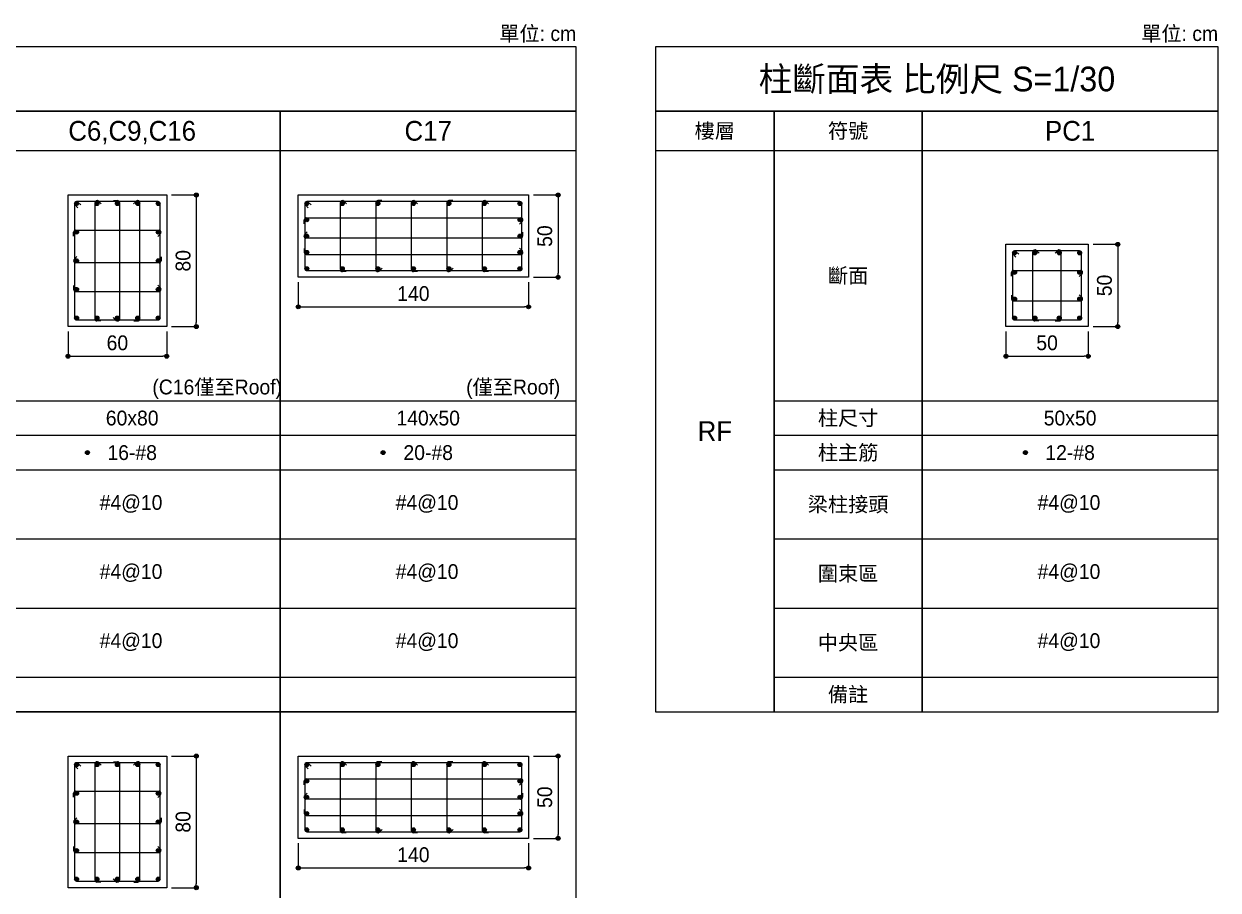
# Model space of a CAD drawing. Header units: millimetres. Extents: x 3243 to 4841, y 1871 to 4207.
# Drawn here: x 4042 to 4841, y 3627 to 4207 of the extents above; entities that cross this region are included whole.
import ezdxf
from ezdxf.enums import TextEntityAlignment as Align

# ---------------------------------------------------------------- set-up
doc = ezdxf.new("R2010")
doc.units = ezdxf.units.MM
for name, color, linetype, lineweight in [('101', 1, 'Continuous', 0), ('26', 1, 'Continuous', 15), ('27', 3, 'Continuous', 15), ('DIM', 7, 'Continuous', 15), ('FL', 4, 'Continuous', 0), ('MAIN', 2, 'Continuous', 15), ('MAINBAR', 2, 'Continuous', 0), ('SECTTXT', 2, 'Continuous', 0), ('STIRRUP', 2, 'Continuous', 15), ('SYMBOL', 7, 'Continuous', 0), ('TEXT', 2, 'Continuous', 0), ('TIES', 3, 'Continuous', 0)]:
    doc.layers.add(name, color=color, linetype=linetype, lineweight=lineweight)
doc.styles.add('圖名', font='', dxfattribs={"height": 50})
doc.styles.add('斷面標註30', font='', dxfattribs={"height": 30})
doc.styles.add('構件符號', font='', dxfattribs={"height": 40})
doc.styles.add('樓層符號', font='', dxfattribs={"height": 40})
doc.styles.add('註解', font='', dxfattribs={"height": 40})
doc.styles.add('項目欄', font='', dxfattribs={"height": 30})
doc.styles.get('圖名').set_extended_font_data('新細明體')
doc.styles.get('斷面標註30').set_extended_font_data('新細明體')
doc.styles.get('構件符號').set_extended_font_data('新細明體')
doc.styles.get('樓層符號').set_extended_font_data('新細明體')
doc.styles.get('註解').set_extended_font_data('新細明體')
doc.styles.get('項目欄').set_extended_font_data('新細明體')

# ---------------------------------------------------------------- blocks, each defined once
blk = doc.blocks.new('VDDIM_CIRCLE')
h = blk.add_hatch(color=256)
edge = h.paths.add_edge_path()
edge.add_arc((0, 0), 0.5, 0, 180)
edge.add_arc((0, 0), 0.5, 180, 360)
h = blk.add_hatch(color=256)
edge = h.paths.add_edge_path()
edge.add_arc((0, 0), 0.5, 0, 180)
edge.add_arc((0, 0), 0.5, 180, 360)
blk.add_line((-0.5, 0), (-1, 0))
blk.add_line((-0.5, 0), (-1, 0))
blk.add_circle((0, 0), 0.5)
blk.add_circle((0, 0), 0.5)

msp = doc.modelspace()

# ---------------------------------------------------------------- hatches: boundary and pattern name
at = {"layer": 'MAIN'}
h = msp.add_hatch(color=256, dxfattribs=at)
edge = h.paths.add_edge_path()
edge.add_arc((4077.51, 4086.41), 1.32, 0, 180)
edge.add_arc((4077.51, 4086.41), 1.32, 180, 360)
h = msp.add_hatch(color=256, dxfattribs=at)
edge = h.paths.add_edge_path()
edge.add_arc((4091.15, 4086.41), 1.32, 0, 180)
edge.add_arc((4091.15, 4086.41), 1.32, 180, 360)
h = msp.add_hatch(color=256, dxfattribs=at)
edge = h.paths.add_edge_path()
edge.add_arc((4104.79, 4086.41), 1.32, 0, 180)
edge.add_arc((4104.79, 4086.41), 1.32, 180, 360)
h = msp.add_hatch(color=256, dxfattribs=at)
edge = h.paths.add_edge_path()
edge.add_arc((4118.43, 4086.41), 1.32, 0, 180)
edge.add_arc((4118.43, 4086.41), 1.32, 180, 360)
h = msp.add_hatch(color=256, dxfattribs=at)
edge = h.paths.add_edge_path()
edge.add_arc((4132.07, 4086.41), 1.32, 0, 180)
edge.add_arc((4132.07, 4086.41), 1.32, 180, 360)
h = msp.add_hatch(color=256, dxfattribs=at)
edge = h.paths.add_edge_path()
edge.add_arc((4231.51, 4086.41), 1.32, 0, 180)
edge.add_arc((4231.51, 4086.41), 1.32, 180, 360)
h = msp.add_hatch(color=256, dxfattribs=at)
edge = h.paths.add_edge_path()
edge.add_arc((4255.27, 4086.41), 1.32, 0, 180)
edge.add_arc((4255.27, 4086.41), 1.32, 180, 360)
h = msp.add_hatch(color=256, dxfattribs=at)
edge = h.paths.add_edge_path()
edge.add_arc((4279.03, 4086.41), 1.32, 0, 180)
edge.add_arc((4279.03, 4086.41), 1.32, 180, 360)
h = msp.add_hatch(color=256, dxfattribs=at)
edge = h.paths.add_edge_path()
edge.add_arc((4302.79, 4086.41), 1.32, 0, 180)
edge.add_arc((4302.79, 4086.41), 1.32, 180, 360)
h = msp.add_hatch(color=256, dxfattribs=at)
edge = h.paths.add_edge_path()
edge.add_arc((4326.55, 4086.41), 1.32, 0, 180)
edge.add_arc((4326.55, 4086.41), 1.32, 180, 360)
h = msp.add_hatch(color=256, dxfattribs=at)
edge = h.paths.add_edge_path()
edge.add_arc((4350.31, 4086.41), 1.32, 0, 180)
edge.add_arc((4350.31, 4086.41), 1.32, 180, 360)
h = msp.add_hatch(color=256, dxfattribs=at)
edge = h.paths.add_edge_path()
edge.add_arc((4374.07, 4086.41), 1.32, 0, 180)
edge.add_arc((4374.07, 4086.41), 1.32, 180, 360)
h = msp.add_hatch(color=256, dxfattribs=at)
edge = h.paths.add_edge_path()
edge.add_arc((4231.51, 4075.52), 1.32, 0, 180)
edge.add_arc((4231.51, 4075.52), 1.32, 180, 360)
h = msp.add_hatch(color=256, dxfattribs=at)
edge = h.paths.add_edge_path()
edge.add_arc((4374.07, 4075.52), 1.32, 0, 180)
edge.add_arc((4374.07, 4075.52), 1.32, 180, 360)
h = msp.add_hatch(color=256, dxfattribs=at)
edge = h.paths.add_edge_path()
edge.add_arc((4077.51, 4067.27), 1.32, 0, 180)
edge.add_arc((4077.51, 4067.27), 1.32, 180, 360)
h = msp.add_hatch(color=256, dxfattribs=at)
edge = h.paths.add_edge_path()
edge.add_arc((4132.07, 4067.27), 1.32, 0, 180)
edge.add_arc((4132.07, 4067.27), 1.32, 180, 360)
h = msp.add_hatch(color=256, dxfattribs=at)
edge = h.paths.add_edge_path()
edge.add_arc((4231.51, 4064.63), 1.32, 0, 180)
edge.add_arc((4231.51, 4064.63), 1.32, 180, 360)
h = msp.add_hatch(color=256, dxfattribs=at)
edge = h.paths.add_edge_path()
edge.add_arc((4374.07, 4064.63), 1.32, 0, 180)
edge.add_arc((4374.07, 4064.63), 1.32, 180, 360)
h = msp.add_hatch(color=256, dxfattribs=at)
edge = h.paths.add_edge_path()
edge.add_arc((4231.51, 4053.74), 1.32, 0, 180)
edge.add_arc((4231.51, 4053.74), 1.32, 180, 360)
h = msp.add_hatch(color=256, dxfattribs=at)
edge = h.paths.add_edge_path()
edge.add_arc((4374.07, 4053.74), 1.32, 0, 180)
edge.add_arc((4374.07, 4053.74), 1.32, 180, 360)
h = msp.add_hatch(color=256, dxfattribs=at)
edge = h.paths.add_edge_path()
edge.add_arc((4704.85, 4053.41), 1.32, 0, 180)
edge.add_arc((4704.85, 4053.41), 1.32, 180, 360)
h = msp.add_hatch(color=256, dxfattribs=at)
edge = h.paths.add_edge_path()
edge.add_arc((4718.49, 4053.41), 1.32, 0, 180)
edge.add_arc((4718.49, 4053.41), 1.32, 180, 360)
h = msp.add_hatch(color=256, dxfattribs=at)
edge = h.paths.add_edge_path()
edge.add_arc((4734.77, 4053.41), 1.32, 0, 180)
edge.add_arc((4734.77, 4053.41), 1.32, 180, 360)
h = msp.add_hatch(color=256, dxfattribs=at)
edge = h.paths.add_edge_path()
edge.add_arc((4748.41, 4053.41), 1.32, 0, 180)
edge.add_arc((4748.41, 4053.41), 1.32, 180, 360)
h = msp.add_hatch(color=256, dxfattribs=at)
edge = h.paths.add_edge_path()
edge.add_arc((4077.51, 4048.13), 1.32, 0, 180)
edge.add_arc((4077.51, 4048.13), 1.32, 180, 360)
h = msp.add_hatch(color=256, dxfattribs=at)
edge = h.paths.add_edge_path()
edge.add_arc((4132.07, 4048.13), 1.32, 0, 180)
edge.add_arc((4132.07, 4048.13), 1.32, 180, 360)
h = msp.add_hatch(color=256, dxfattribs=at)
edge = h.paths.add_edge_path()
edge.add_arc((4231.51, 4042.85), 1.32, 0, 180)
edge.add_arc((4231.51, 4042.85), 1.32, 180, 360)
h = msp.add_hatch(color=256, dxfattribs=at)
edge = h.paths.add_edge_path()
edge.add_arc((4255.27, 4042.85), 1.32, 0, 180)
edge.add_arc((4255.27, 4042.85), 1.32, 180, 360)
h = msp.add_hatch(color=256, dxfattribs=at)
edge = h.paths.add_edge_path()
edge.add_arc((4279.03, 4042.85), 1.32, 0, 180)
edge.add_arc((4279.03, 4042.85), 1.32, 180, 360)
h = msp.add_hatch(color=256, dxfattribs=at)
edge = h.paths.add_edge_path()
edge.add_arc((4302.79, 4042.85), 1.32, 0, 180)
edge.add_arc((4302.79, 4042.85), 1.32, 180, 360)
h = msp.add_hatch(color=256, dxfattribs=at)
edge = h.paths.add_edge_path()
edge.add_arc((4326.55, 4042.85), 1.32, 0, 180)
edge.add_arc((4326.55, 4042.85), 1.32, 180, 360)
h = msp.add_hatch(color=256, dxfattribs=at)
edge = h.paths.add_edge_path()
edge.add_arc((4350.31, 4042.85), 1.32, 0, 180)
edge.add_arc((4350.31, 4042.85), 1.32, 180, 360)
h = msp.add_hatch(color=256, dxfattribs=at)
edge = h.paths.add_edge_path()
edge.add_arc((4374.07, 4042.85), 1.32, 0, 180)
edge.add_arc((4374.07, 4042.85), 1.32, 180, 360)
h = msp.add_hatch(color=256, dxfattribs=at)
edge = h.paths.add_edge_path()
edge.add_arc((4704.85, 4040.37), 1.32, 0, 180)
edge.add_arc((4704.85, 4040.37), 1.32, 180, 360)
h = msp.add_hatch(color=256, dxfattribs=at)
edge = h.paths.add_edge_path()
edge.add_arc((4748.41, 4040.37), 1.32, 0, 180)
edge.add_arc((4748.41, 4040.37), 1.32, 180, 360)
h = msp.add_hatch(color=256, dxfattribs=at)
edge = h.paths.add_edge_path()
edge.add_arc((4077.51, 4028.99), 1.32, 0, 180)
edge.add_arc((4077.51, 4028.99), 1.32, 180, 360)
h = msp.add_hatch(color=256, dxfattribs=at)
edge = h.paths.add_edge_path()
edge.add_arc((4132.07, 4028.99), 1.32, 0, 180)
edge.add_arc((4132.07, 4028.99), 1.32, 180, 360)
h = msp.add_hatch(color=256, dxfattribs=at)
edge = h.paths.add_edge_path()
edge.add_arc((4704.85, 4022.57), 1.32, 0, 180)
edge.add_arc((4704.85, 4022.57), 1.32, 180, 360)
h = msp.add_hatch(color=256, dxfattribs=at)
edge = h.paths.add_edge_path()
edge.add_arc((4748.41, 4022.57), 1.32, 0, 180)
edge.add_arc((4748.41, 4022.57), 1.32, 180, 360)
h = msp.add_hatch(color=256, dxfattribs=at)
edge = h.paths.add_edge_path()
edge.add_arc((4077.51, 4009.85), 1.32, 0, 180)
edge.add_arc((4077.51, 4009.85), 1.32, 180, 360)
h = msp.add_hatch(color=256, dxfattribs=at)
edge = h.paths.add_edge_path()
edge.add_arc((4091.15, 4009.85), 1.32, 0, 180)
edge.add_arc((4091.15, 4009.85), 1.32, 180, 360)
h = msp.add_hatch(color=256, dxfattribs=at)
edge = h.paths.add_edge_path()
edge.add_arc((4104.79, 4009.85), 1.32, 0, 180)
edge.add_arc((4104.79, 4009.85), 1.32, 180, 360)
h = msp.add_hatch(color=256, dxfattribs=at)
edge = h.paths.add_edge_path()
edge.add_arc((4118.43, 4009.85), 1.32, 0, 180)
edge.add_arc((4118.43, 4009.85), 1.32, 180, 360)
h = msp.add_hatch(color=256, dxfattribs=at)
edge = h.paths.add_edge_path()
edge.add_arc((4132.07, 4009.85), 1.32, 0, 180)
edge.add_arc((4132.07, 4009.85), 1.32, 180, 360)
h = msp.add_hatch(color=256, dxfattribs=at)
edge = h.paths.add_edge_path()
edge.add_arc((4704.85, 4009.85), 1.32, 0, 180)
edge.add_arc((4704.85, 4009.85), 1.32, 180, 360)
h = msp.add_hatch(color=256, dxfattribs=at)
edge = h.paths.add_edge_path()
edge.add_arc((4718.49, 4009.85), 1.32, 0, 180)
edge.add_arc((4718.49, 4009.85), 1.32, 180, 360)
h = msp.add_hatch(color=256, dxfattribs=at)
edge = h.paths.add_edge_path()
edge.add_arc((4734.77, 4009.85), 1.32, 0, 180)
edge.add_arc((4734.77, 4009.85), 1.32, 180, 360)
h = msp.add_hatch(color=256, dxfattribs=at)
edge = h.paths.add_edge_path()
edge.add_arc((4748.41, 4009.85), 1.32, 0, 180)
edge.add_arc((4748.41, 4009.85), 1.32, 180, 360)
h = msp.add_hatch(color=256, dxfattribs=at)
edge = h.paths.add_edge_path()
edge.add_arc((4084.79, 3919.87), 1.32, 0, 180)
edge.add_arc((4084.79, 3919.87), 1.32, 180, 360)
h = msp.add_hatch(color=256, dxfattribs=at)
edge = h.paths.add_edge_path()
edge.add_arc((4282.54, 3919.87), 1.32, 0, 180)
edge.add_arc((4282.54, 3919.87), 1.32, 180, 360)
h = msp.add_hatch(color=256, dxfattribs=at)
edge = h.paths.add_edge_path()
edge.add_arc((4712.13, 3919.87), 1.32, 0, 180)
edge.add_arc((4712.13, 3919.87), 1.32, 180, 360)
h = msp.add_hatch(color=256, dxfattribs=at)
edge = h.paths.add_edge_path()
edge.add_arc((4077.51, 3711.2), 1.32, 0, 180)
edge.add_arc((4077.51, 3711.2), 1.32, 180, 360)
h = msp.add_hatch(color=256, dxfattribs=at)
edge = h.paths.add_edge_path()
edge.add_arc((4091.15, 3711.2), 1.32, 0, 180)
edge.add_arc((4091.15, 3711.2), 1.32, 180, 360)
h = msp.add_hatch(color=256, dxfattribs=at)
edge = h.paths.add_edge_path()
edge.add_arc((4104.79, 3711.2), 1.32, 0, 180)
edge.add_arc((4104.79, 3711.2), 1.32, 180, 360)
h = msp.add_hatch(color=256, dxfattribs=at)
edge = h.paths.add_edge_path()
edge.add_arc((4118.43, 3711.2), 1.32, 0, 180)
edge.add_arc((4118.43, 3711.2), 1.32, 180, 360)
h = msp.add_hatch(color=256, dxfattribs=at)
edge = h.paths.add_edge_path()
edge.add_arc((4132.07, 3711.2), 1.32, 0, 180)
edge.add_arc((4132.07, 3711.2), 1.32, 180, 360)
h = msp.add_hatch(color=256, dxfattribs=at)
edge = h.paths.add_edge_path()
edge.add_arc((4231.51, 3711.2), 1.32, 0, 180)
edge.add_arc((4231.51, 3711.2), 1.32, 180, 360)
h = msp.add_hatch(color=256, dxfattribs=at)
edge = h.paths.add_edge_path()
edge.add_arc((4255.27, 3711.2), 1.32, 0, 180)
edge.add_arc((4255.27, 3711.2), 1.32, 180, 360)
h = msp.add_hatch(color=256, dxfattribs=at)
edge = h.paths.add_edge_path()
edge.add_arc((4279.03, 3711.2), 1.32, 0, 180)
edge.add_arc((4279.03, 3711.2), 1.32, 180, 360)
h = msp.add_hatch(color=256, dxfattribs=at)
edge = h.paths.add_edge_path()
edge.add_arc((4302.79, 3711.2), 1.32, 0, 180)
edge.add_arc((4302.79, 3711.2), 1.32, 180, 360)
h = msp.add_hatch(color=256, dxfattribs=at)
edge = h.paths.add_edge_path()
edge.add_arc((4326.55, 3711.2), 1.32, 0, 180)
edge.add_arc((4326.55, 3711.2), 1.32, 180, 360)
h = msp.add_hatch(color=256, dxfattribs=at)
edge = h.paths.add_edge_path()
edge.add_arc((4350.31, 3711.2), 1.32, 0, 180)
edge.add_arc((4350.31, 3711.2), 1.32, 180, 360)
h = msp.add_hatch(color=256, dxfattribs=at)
edge = h.paths.add_edge_path()
edge.add_arc((4374.07, 3711.2), 1.32, 0, 180)
edge.add_arc((4374.07, 3711.2), 1.32, 180, 360)
h = msp.add_hatch(color=256, dxfattribs=at)
edge = h.paths.add_edge_path()
edge.add_arc((4231.51, 3700.31), 1.32, 0, 180)
edge.add_arc((4231.51, 3700.31), 1.32, 180, 360)
h = msp.add_hatch(color=256, dxfattribs=at)
edge = h.paths.add_edge_path()
edge.add_arc((4374.07, 3700.31), 1.32, 0, 180)
edge.add_arc((4374.07, 3700.31), 1.32, 180, 360)
h = msp.add_hatch(color=256, dxfattribs=at)
edge = h.paths.add_edge_path()
edge.add_arc((4077.51, 3692.06), 1.32, 0, 180)
edge.add_arc((4077.51, 3692.06), 1.32, 180, 360)
h = msp.add_hatch(color=256, dxfattribs=at)
edge = h.paths.add_edge_path()
edge.add_arc((4132.07, 3692.06), 1.32, 0, 180)
edge.add_arc((4132.07, 3692.06), 1.32, 180, 360)
h = msp.add_hatch(color=256, dxfattribs=at)
edge = h.paths.add_edge_path()
edge.add_arc((4231.51, 3689.42), 1.32, 0, 180)
edge.add_arc((4231.51, 3689.42), 1.32, 180, 360)
h = msp.add_hatch(color=256, dxfattribs=at)
edge = h.paths.add_edge_path()
edge.add_arc((4374.07, 3689.42), 1.32, 0, 180)
edge.add_arc((4374.07, 3689.42), 1.32, 180, 360)
h = msp.add_hatch(color=256, dxfattribs=at)
edge = h.paths.add_edge_path()
edge.add_arc((4231.51, 3678.53), 1.32, 0, 180)
edge.add_arc((4231.51, 3678.53), 1.32, 180, 360)
h = msp.add_hatch(color=256, dxfattribs=at)
edge = h.paths.add_edge_path()
edge.add_arc((4374.07, 3678.53), 1.32, 0, 180)
edge.add_arc((4374.07, 3678.53), 1.32, 180, 360)
h = msp.add_hatch(color=256, dxfattribs=at)
edge = h.paths.add_edge_path()
edge.add_arc((4077.51, 3672.92), 1.32, 0, 180)
edge.add_arc((4077.51, 3672.92), 1.32, 180, 360)
h = msp.add_hatch(color=256, dxfattribs=at)
edge = h.paths.add_edge_path()
edge.add_arc((4132.07, 3672.92), 1.32, 0, 180)
edge.add_arc((4132.07, 3672.92), 1.32, 180, 360)
h = msp.add_hatch(color=256, dxfattribs=at)
edge = h.paths.add_edge_path()
edge.add_arc((4231.51, 3667.64), 1.32, 0, 180)
edge.add_arc((4231.51, 3667.64), 1.32, 180, 360)
h = msp.add_hatch(color=256, dxfattribs=at)
edge = h.paths.add_edge_path()
edge.add_arc((4255.27, 3667.64), 1.32, 0, 180)
edge.add_arc((4255.27, 3667.64), 1.32, 180, 360)
h = msp.add_hatch(color=256, dxfattribs=at)
edge = h.paths.add_edge_path()
edge.add_arc((4279.03, 3667.64), 1.32, 0, 180)
edge.add_arc((4279.03, 3667.64), 1.32, 180, 360)
h = msp.add_hatch(color=256, dxfattribs=at)
edge = h.paths.add_edge_path()
edge.add_arc((4302.79, 3667.64), 1.32, 0, 180)
edge.add_arc((4302.79, 3667.64), 1.32, 180, 360)
h = msp.add_hatch(color=256, dxfattribs=at)
edge = h.paths.add_edge_path()
edge.add_arc((4326.55, 3667.64), 1.32, 0, 180)
edge.add_arc((4326.55, 3667.64), 1.32, 180, 360)
h = msp.add_hatch(color=256, dxfattribs=at)
edge = h.paths.add_edge_path()
edge.add_arc((4350.31, 3667.64), 1.32, 0, 180)
edge.add_arc((4350.31, 3667.64), 1.32, 180, 360)
h = msp.add_hatch(color=256, dxfattribs=at)
edge = h.paths.add_edge_path()
edge.add_arc((4374.07, 3667.64), 1.32, 0, 180)
edge.add_arc((4374.07, 3667.64), 1.32, 180, 360)
h = msp.add_hatch(color=256, dxfattribs=at)
edge = h.paths.add_edge_path()
edge.add_arc((4077.51, 3653.78), 1.32, 0, 180)
edge.add_arc((4077.51, 3653.78), 1.32, 180, 360)
h = msp.add_hatch(color=256, dxfattribs=at)
edge = h.paths.add_edge_path()
edge.add_arc((4132.07, 3653.78), 1.32, 0, 180)
edge.add_arc((4132.07, 3653.78), 1.32, 180, 360)
h = msp.add_hatch(color=256, dxfattribs=at)
edge = h.paths.add_edge_path()
edge.add_arc((4077.51, 3634.64), 1.32, 0, 180)
edge.add_arc((4077.51, 3634.64), 1.32, 180, 360)
h = msp.add_hatch(color=256, dxfattribs=at)
edge = h.paths.add_edge_path()
edge.add_arc((4091.15, 3634.64), 1.32, 0, 180)
edge.add_arc((4091.15, 3634.64), 1.32, 180, 360)
h = msp.add_hatch(color=256, dxfattribs=at)
edge = h.paths.add_edge_path()
edge.add_arc((4104.79, 3634.64), 1.32, 0, 180)
edge.add_arc((4104.79, 3634.64), 1.32, 180, 360)
h = msp.add_hatch(color=256, dxfattribs=at)
edge = h.paths.add_edge_path()
edge.add_arc((4118.43, 3634.64), 1.32, 0, 180)
edge.add_arc((4118.43, 3634.64), 1.32, 180, 360)
h = msp.add_hatch(color=256, dxfattribs=at)
edge = h.paths.add_edge_path()
edge.add_arc((4132.07, 3634.64), 1.32, 0, 180)
edge.add_arc((4132.07, 3634.64), 1.32, 180, 360)

# ---------------------------------------------------------------- linework, layer by layer
at = {"layer": '26'}
for p, q in [((4411.69, 4191.13), (3243.49, 4191.13)), ((4411.69, 4148.23), (4411.69, 4191.13)), ((4841.03, 4191.13), (4464.83, 4191.13)), ((4464.83, 4191.13), (4464.83, 4148.23)), ((4841.03, 4148.23), (4841.03, 4191.13)), ((3243.49, 4148.23), (4411.69, 4148.23)), ((4213.69, 4148.23), (4015.69, 4148.23)), ((4213.69, 3746.62), (4213.69, 4148.23)), ((4411.69, 4148.23), (4213.69, 4148.23)), ((4213.69, 4148.23), (4213.69, 3746.62)), ((4411.69, 3746.62), (4411.69, 4148.23)), ((4544.03, 4148.23), (4464.83, 4148.23)), ((4464.83, 4148.23), (4464.83, 3746.62)), ((4464.83, 4148.23), (4841.03, 4148.23)), ((4544.03, 3746.62), (4544.03, 4148.23)), ((4643.03, 4148.23), (4544.03, 4148.23)), ((4544.03, 4148.23), (4544.03, 3746.62)), ((4643.03, 3746.62), (4643.03, 4148.23)), ((4841.03, 4148.23), (4643.03, 4148.23)), ((4643.03, 4148.23), (4643.03, 3746.62)), ((4841.03, 3746.62), (4841.03, 4148.23)), ((4015.69, 4121.83), (4213.69, 4121.83)), ((4213.69, 4121.83), (4411.69, 4121.83)), ((4464.83, 4121.83), (4544.03, 4121.83)), ((4544.03, 4121.83), (4643.03, 4121.83)), ((4643.03, 4121.83), (4841.03, 4121.83)), ((4015.69, 3954.52), (4213.69, 3954.52)), ((4213.69, 3954.52), (4411.69, 3954.52)), ((4544.03, 3954.52), (4643.03, 3954.52)), ((4643.03, 3954.52), (4841.03, 3954.52)), ((4015.69, 3931.42), (4213.69, 3931.42)), ((4213.69, 3931.42), (4411.69, 3931.42)), ((4544.03, 3931.42), (4643.03, 3931.42)), ((4643.03, 3931.42), (4841.03, 3931.42)), ((4015.69, 3908.32), (4213.69, 3908.32)), ((4213.69, 3908.32), (4411.69, 3908.32)), ((4544.03, 3908.32), (4643.03, 3908.32)), ((4643.03, 3908.32), (4841.03, 3908.32)), ((4015.69, 3862.12), (4213.69, 3862.12)), ((4213.69, 3862.12), (4411.69, 3862.12)), ((4544.03, 3862.12), (4643.03, 3862.12)), ((4643.03, 3862.12), (4841.03, 3862.12)), ((4015.69, 3815.92), (4213.69, 3815.92)), ((4213.69, 3815.92), (4411.69, 3815.92)), ((4544.03, 3815.92), (4643.03, 3815.92)), ((4643.03, 3815.92), (4841.03, 3815.92)), ((4015.69, 3769.72), (4213.69, 3769.72)), ((4213.69, 3769.72), (4411.69, 3769.72)), ((4544.03, 3769.72), (4643.03, 3769.72)), ((4643.03, 3769.72), (4841.03, 3769.72)), ((4015.69, 3746.62), (4213.69, 3746.62)), ((4213.69, 3746.62), (4015.69, 3746.62)), ((4213.69, 3371.41), (4213.69, 3746.62)), ((4411.69, 3746.62), (4213.69, 3746.62)), ((4213.69, 3746.62), (4213.69, 3371.41)), ((4213.69, 3746.62), (4411.69, 3746.62)), ((4411.69, 3371.41), (4411.69, 3746.62)), ((4464.83, 3746.62), (4544.03, 3746.62)), ((4544.03, 3746.62), (4643.03, 3746.62)), ((4643.03, 3746.62), (4841.03, 3746.62))]:
    msp.add_line(p, q, dxfattribs=at)
at = {"layer": '27'}
for p, q in [((4071.79, 4004.13), (4071.79, 4092.13)), ((4071.79, 4092.13), (4137.79, 4092.13)), ((4137.79, 4092.13), (4137.79, 4004.13)), ((4225.79, 4037.13), (4225.79, 4092.13)), ((4225.79, 4092.13), (4379.79, 4092.13)), ((4379.79, 4092.13), (4379.79, 4037.13)), ((4699.13, 4004.13), (4699.13, 4059.13)), ((4699.13, 4059.13), (4754.13, 4059.13)), ((4754.13, 4059.13), (4754.13, 4004.13)), ((4379.79, 4037.13), (4225.79, 4037.13)), ((4137.79, 4004.13), (4071.79, 4004.13)), ((4754.13, 4004.13), (4699.13, 4004.13)), ((4071.79, 3628.92), (4071.79, 3716.92)), ((4071.79, 3716.92), (4137.79, 3716.92)), ((4137.79, 3716.92), (4137.79, 3628.92)), ((4225.79, 3661.92), (4225.79, 3716.92)), ((4225.79, 3716.92), (4379.79, 3716.92)), ((4379.79, 3716.92), (4379.79, 3661.92)), ((4379.79, 3661.92), (4225.79, 3661.92)), ((4137.79, 3628.92), (4071.79, 3628.92))]:
    msp.add_line(p, q, dxfattribs=at)
at = {"layer": 'DIM'}
for p, q in [((4141.09, 4092.13), (4157.59, 4092.13)), ((4383.09, 4092.13), (4399.59, 4092.13)), ((4157.59, 4089.49), (4157.59, 4006.77)), ((4399.59, 4089.49), (4399.59, 4039.77)), ((4757.43, 4059.13), (4773.93, 4059.13)), ((4773.93, 4056.49), (4773.93, 4006.77)), ((4225.79, 4033.83), (4225.79, 4017.33)), ((4379.79, 4033.83), (4379.79, 4017.33)), ((4383.09, 4037.13), (4399.59, 4037.13)), ((4228.43, 4017.33), (4377.15, 4017.33)), ((4141.09, 4004.13), (4157.59, 4004.13)), ((4757.43, 4004.13), (4773.93, 4004.13)), ((4071.79, 4000.83), (4071.79, 3984.33)), ((4137.79, 4000.83), (4137.79, 3984.33)), ((4699.13, 4000.83), (4699.13, 3984.33)), ((4754.13, 4000.83), (4754.13, 3984.33)), ((4074.43, 3984.33), (4135.15, 3984.33)), ((4701.77, 3984.33), (4751.49, 3984.33)), ((4141.09, 3716.92), (4157.59, 3716.92)), ((4157.59, 3714.28), (4157.59, 3631.56)), ((4383.09, 3716.92), (4399.59, 3716.92)), ((4399.59, 3714.28), (4399.59, 3664.56)), ((4225.79, 3658.62), (4225.79, 3642.12)), ((4379.79, 3658.62), (4379.79, 3642.12)), ((4383.09, 3661.92), (4399.59, 3661.92)), ((4228.43, 3642.12), (4377.15, 3642.12)), ((4141.09, 3628.92), (4157.59, 3628.92))]:
    msp.add_line(p, q, dxfattribs=at)
at = {"layer": 'MAIN'}
for centre in [(4077.51, 4086.41), (4091.15, 4086.41), (4104.79, 4086.41), (4118.43, 4086.41), (4132.07, 4086.41), (4231.51, 4086.41), (4255.27, 4086.41), (4279.03, 4086.41), (4302.79, 4086.41), (4326.55, 4086.41), (4350.31, 4086.41), (4374.07, 4086.41), (4231.51, 4075.52), (4374.07, 4075.52), (4077.51, 4067.27), (4132.07, 4067.27), (4231.51, 4064.63), (4374.07, 4064.63), (4231.51, 4053.74), (4374.07, 4053.74), (4704.85, 4053.41), (4718.49, 4053.41), (4734.77, 4053.41), (4748.41, 4053.41), (4077.51, 4048.13), (4132.07, 4048.13), (4231.51, 4042.85), (4255.27, 4042.85), (4279.03, 4042.85), (4302.79, 4042.85), (4326.55, 4042.85), (4350.31, 4042.85), (4374.07, 4042.85), (4704.85, 4040.37), (4748.41, 4040.37), (4077.51, 4028.99), (4132.07, 4028.99), (4704.85, 4022.57), (4748.41, 4022.57), (4077.51, 4009.85), (4091.15, 4009.85), (4104.79, 4009.85), (4118.43, 4009.85), (4132.07, 4009.85), (4704.85, 4009.85), (4718.49, 4009.85), (4734.77, 4009.85), (4748.41, 4009.85), (4084.79, 3919.87), (4282.54, 3919.87), (4712.13, 3919.87), (4077.51, 3711.2), (4091.15, 3711.2), (4104.79, 3711.2), (4118.43, 3711.2), (4132.07, 3711.2), (4231.51, 3711.2), (4255.27, 3711.2), (4279.03, 3711.2), (4302.79, 3711.2), (4326.55, 3711.2), (4350.31, 3711.2), (4374.07, 3711.2), (4231.51, 3700.31), (4374.07, 3700.31), (4077.51, 3692.06), (4132.07, 3692.06), (4231.51, 3689.42), (4374.07, 3689.42), (4231.51, 3678.53), (4374.07, 3678.53), (4077.51, 3672.92), (4132.07, 3672.92), (4231.51, 3667.64), (4255.27, 3667.64), (4279.03, 3667.64), (4302.79, 3667.64), (4326.55, 3667.64), (4350.31, 3667.64), (4374.07, 3667.64), (4077.51, 3653.78), (4132.07, 3653.78), (4077.51, 3634.64), (4091.15, 3634.64), (4104.79, 3634.64), (4118.43, 3634.64), (4132.07, 3634.64)]:
    msp.add_circle(centre, 1.32, dxfattribs=at)
at = {"layer": 'STIRRUP', "linetype": 'Continuous'}
for p, q in [((4076.19, 4086.41), (4076.19, 4009.85)), ((4076.58, 4085.48), (4078.44, 4083.61)), ((4132.07, 4087.73), (4077.51, 4087.73)), ((4080.31, 4085.48), (4078.44, 4087.35)), ((4089.83, 4009.19), (4089.83, 4087.07)), ((4092.08, 4088.01), (4093.95, 4086.14)), ((4102.15, 4088.39), (4104.79, 4088.39)), ((4106.11, 4087.07), (4106.11, 4009.19)), ((4117.5, 4088.01), (4115.63, 4086.14)), ((4119.75, 4009.19), (4119.75, 4087.07)), ((4133.39, 4009.85), (4133.39, 4086.41)), ((4230.19, 4086.41), (4230.19, 4042.85)), ((4230.58, 4085.48), (4232.44, 4083.61)), ((4374.07, 4087.73), (4231.51, 4087.73)), ((4234.31, 4085.48), (4232.44, 4087.35)), ((4253.95, 4042.19), (4253.95, 4087.07)), ((4256.2, 4088.01), (4258.07, 4086.14)), ((4277.71, 4087.07), (4277.71, 4042.19)), ((4281.67, 4088.39), (4279.03, 4088.39)), ((4301.47, 4042.19), (4301.47, 4087.07)), ((4303.72, 4088.01), (4305.59, 4086.14)), ((4325.23, 4087.07), (4325.23, 4042.19)), ((4329.19, 4088.39), (4326.55, 4088.39)), ((4348.99, 4042.19), (4348.99, 4087.07)), ((4351.24, 4088.01), (4353.11, 4086.14)), ((4375.39, 4042.85), (4375.39, 4086.41)), ((4229.74, 4072.88), (4229.74, 4075.52)), ((4231.06, 4076.84), (4374.73, 4076.84)), ((4375.66, 4074.59), (4373.8, 4072.72)), ((4075.53, 4064.63), (4075.53, 4067.27)), ((4076.85, 4068.59), (4132.73, 4068.59)), ((4133.66, 4066.34), (4131.8, 4064.47)), ((4229.92, 4065.57), (4231.78, 4067.43)), ((4375.84, 4067.27), (4375.84, 4064.63)), ((4374.52, 4063.31), (4230.85, 4063.31)), ((4075.92, 4049.07), (4077.78, 4050.93)), ((4134.05, 4050.77), (4134.05, 4048.13)), ((4229.74, 4056.38), (4229.74, 4053.74)), ((4231.06, 4052.42), (4374.73, 4052.42)), ((4375.66, 4054.68), (4373.8, 4056.54)), ((4703.53, 4053.41), (4703.53, 4009.85)), ((4703.92, 4052.48), (4705.78, 4050.61)), ((4748.41, 4054.73), (4704.85, 4054.73)), ((4707.65, 4052.48), (4705.78, 4054.35)), ((4717.17, 4009.19), (4717.17, 4054.07)), ((4719.42, 4055.01), (4721.29, 4053.14)), ((4733.84, 4055.01), (4731.97, 4053.14)), ((4736.09, 4009.19), (4736.09, 4054.07)), ((4749.73, 4009.85), (4749.73, 4053.41)), ((4132.73, 4046.81), (4076.85, 4046.81)), ((4279.96, 4041.26), (4281.83, 4043.13)), ((4327.48, 4041.26), (4329.35, 4043.13)), ((4231.51, 4041.53), (4374.07, 4041.53)), ((4257.91, 4040.87), (4255.27, 4040.87)), ((4305.43, 4040.87), (4302.79, 4040.87)), ((4352.95, 4040.87), (4350.31, 4040.87)), ((4702.87, 4037.73), (4702.87, 4040.37)), ((4704.19, 4041.69), (4749.07, 4041.69)), ((4750, 4039.44), (4748.14, 4037.57)), ((4075.53, 4031.63), (4075.53, 4028.99)), ((4076.85, 4027.67), (4132.73, 4027.67)), ((4133.66, 4029.93), (4131.8, 4031.79)), ((4702.87, 4025.21), (4702.87, 4022.57)), ((4704.19, 4021.25), (4749.07, 4021.25)), ((4750, 4023.5), (4748.14, 4025.37)), ((4103.86, 4008.26), (4101.99, 4010.13)), ((4077.51, 4008.53), (4132.07, 4008.53)), ((4093.79, 4007.87), (4091.15, 4007.87)), ((4115.79, 4007.87), (4118.43, 4007.87)), ((4704.85, 4008.53), (4748.41, 4008.53)), ((4721.13, 4007.87), (4718.49, 4007.87)), ((4732.13, 4007.87), (4734.77, 4007.87)), ((4076.19, 3711.2), (4076.19, 3634.64)), ((4076.58, 3710.27), (4078.44, 3708.4)), ((4132.07, 3712.52), (4077.51, 3712.52)), ((4080.31, 3710.27), (4078.44, 3712.14)), ((4089.83, 3633.98), (4089.83, 3711.86)), ((4092.08, 3712.8), (4093.95, 3710.93)), ((4102.15, 3713.18), (4104.79, 3713.18)), ((4106.11, 3711.86), (4106.11, 3633.98)), ((4117.5, 3712.8), (4115.63, 3710.93)), ((4119.75, 3633.98), (4119.75, 3711.86)), ((4133.39, 3634.64), (4133.39, 3711.2)), ((4230.19, 3711.2), (4230.19, 3667.64)), ((4230.58, 3710.27), (4232.44, 3708.4)), ((4374.07, 3712.52), (4231.51, 3712.52)), ((4234.31, 3710.27), (4232.44, 3712.14)), ((4253.95, 3666.98), (4253.95, 3711.86)), ((4256.2, 3712.8), (4258.07, 3710.93)), ((4277.71, 3711.86), (4277.71, 3666.98)), ((4281.67, 3713.18), (4279.03, 3713.18)), ((4301.47, 3666.98), (4301.47, 3711.86)), ((4303.72, 3712.8), (4305.59, 3710.93)), ((4325.23, 3711.86), (4325.23, 3666.98)), ((4329.19, 3713.18), (4326.55, 3713.18)), ((4348.99, 3666.98), (4348.99, 3711.86)), ((4351.24, 3712.8), (4353.11, 3710.93)), ((4375.39, 3667.64), (4375.39, 3711.2)), ((4229.74, 3697.67), (4229.74, 3700.31)), ((4231.06, 3701.63), (4374.73, 3701.63)), ((4375.66, 3699.38), (4373.8, 3697.51)), ((4075.53, 3689.42), (4075.53, 3692.06)), ((4076.85, 3693.38), (4132.73, 3693.38)), ((4133.66, 3691.13), (4131.8, 3689.26)), ((4229.92, 3690.36), (4231.78, 3692.22)), ((4375.84, 3692.06), (4375.84, 3689.42)), ((4374.52, 3688.1), (4230.85, 3688.1)), ((4075.92, 3673.86), (4077.78, 3675.72)), ((4134.05, 3675.56), (4134.05, 3672.92)), ((4229.74, 3681.17), (4229.74, 3678.53)), ((4231.06, 3677.21), (4374.73, 3677.21)), ((4375.66, 3679.47), (4373.8, 3681.33)), ((4132.73, 3671.6), (4076.85, 3671.6)), ((4279.96, 3666.05), (4281.83, 3667.92)), ((4327.48, 3666.05), (4329.35, 3667.92)), ((4231.51, 3666.32), (4374.07, 3666.32)), ((4257.91, 3665.66), (4255.27, 3665.66)), ((4305.43, 3665.66), (4302.79, 3665.66)), ((4352.95, 3665.66), (4350.31, 3665.66)), ((4075.53, 3656.42), (4075.53, 3653.78)), ((4076.85, 3652.46), (4132.73, 3652.46)), ((4133.66, 3654.72), (4131.8, 3656.58)), ((4103.86, 3633.05), (4101.99, 3634.92)), ((4077.51, 3633.32), (4132.07, 3633.32)), ((4093.79, 3632.66), (4091.15, 3632.66)), ((4115.79, 3632.66), (4118.43, 3632.66))]:
    msp.add_line(p, q, dxfattribs=at)
for centre, start, end in [((4077.51, 4086.41), 45, 180), ((4077.51, 4086.41), 90, 225), ((4091.15, 4087.07), 45, 180), ((4104.79, 4087.07), 0, 90), ((4118.43, 4087.07), 360, 135), ((4132.07, 4086.41), 0, 90), ((4231.51, 4086.41), 45, 180), ((4231.51, 4086.41), 90, 225), ((4255.27, 4087.07), 45, 180), ((4279.03, 4087.07), 90, 180), ((4302.79, 4087.07), 45, 180), ((4326.55, 4087.07), 90, 180), ((4350.31, 4087.07), 45, 180), ((4374.07, 4086.41), 0, 90), ((4231.06, 4075.52), 90, 180), ((4374.73, 4075.52), 315, 90), ((4076.85, 4067.27), 90, 180), ((4132.73, 4067.27), 315, 90), ((4230.85, 4064.63), 135, 270), ((4374.52, 4064.63), 270, 0), ((4231.06, 4053.74), 180, 270), ((4374.73, 4053.74), 270, 45), ((4704.85, 4053.41), 45, 180), ((4704.85, 4053.41), 90, 225), ((4718.49, 4054.07), 45, 180), ((4734.77, 4054.07), 360, 135), ((4748.41, 4053.41), 0, 90), ((4076.85, 4048.13), 135, 270), ((4132.73, 4048.13), 270, 0), ((4231.51, 4042.85), 180, 270), ((4255.27, 4042.19), 180, 270), ((4279.03, 4042.19), 180, 315), ((4302.79, 4042.19), 180, 270), ((4326.55, 4042.19), 180, 315), ((4350.31, 4042.19), 180, 270), ((4374.07, 4042.85), 270, 0), ((4704.19, 4040.37), 90, 180), ((4749.07, 4040.37), 315, 90), ((4076.85, 4028.99), 180, 270), ((4132.73, 4028.99), 270, 45), ((4704.19, 4022.57), 180, 270), ((4749.07, 4022.57), 270, 45), ((4077.51, 4009.85), 180, 270), ((4132.07, 4009.85), 270, 0), ((4704.85, 4009.85), 180, 270), ((4748.41, 4009.85), 270, 0), ((4091.15, 4009.19), 180, 270), ((4104.79, 4009.19), 225, 0), ((4118.43, 4009.19), 270, 0), ((4718.49, 4009.19), 180, 270), ((4734.77, 4009.19), 270, 0), ((4077.51, 3711.2), 45, 180), ((4077.51, 3711.2), 90, 225), ((4091.15, 3711.86), 45, 180), ((4104.79, 3711.86), 0, 90), ((4118.43, 3711.86), 360, 135), ((4132.07, 3711.2), 0, 90), ((4231.51, 3711.2), 45, 180), ((4231.51, 3711.2), 90, 225), ((4255.27, 3711.86), 45, 180), ((4279.03, 3711.86), 90, 180), ((4302.79, 3711.86), 45, 180), ((4326.55, 3711.86), 90, 180), ((4350.31, 3711.86), 45, 180), ((4374.07, 3711.2), 0, 90), ((4231.06, 3700.31), 90, 180), ((4374.73, 3700.31), 315, 90), ((4076.85, 3692.06), 90, 180), ((4132.73, 3692.06), 315, 90), ((4230.85, 3689.42), 135, 270), ((4374.52, 3689.42), 270, 0), ((4231.06, 3678.53), 180, 270), ((4374.73, 3678.53), 270, 45), ((4076.85, 3672.92), 135, 270), ((4132.73, 3672.92), 270, 0), ((4231.51, 3667.64), 180, 270), ((4255.27, 3666.98), 180, 270), ((4279.03, 3666.98), 180, 315), ((4302.79, 3666.98), 180, 270), ((4326.55, 3666.98), 180, 315), ((4350.31, 3666.98), 180, 270), ((4374.07, 3667.64), 270, 0), ((4076.85, 3653.78), 180, 270), ((4132.73, 3653.78), 270, 45), ((4077.51, 3634.64), 180, 270), ((4132.07, 3634.64), 270, 0), ((4091.15, 3633.98), 180, 270), ((4104.79, 3633.98), 225, 0), ((4118.43, 3633.98), 270, 0)]:
    msp.add_arc(centre, 1.32, start, end, dxfattribs=at)

# ---------------------------------------------------------------- block references
at = {"layer": 'DIM', "xscale": 2.64, "yscale": 2.64, "zscale": 2.64}
for p, rotation in [((4157.59, 4092.13), 90), ((4399.59, 4092.13), 90), ((4773.93, 4059.13), 90), ((4399.59, 4037.13), 270), ((4225.79, 4017.33), 180), ((4157.59, 4004.13), 270), ((4773.93, 4004.13), 270), ((4071.79, 3984.33), 180), ((4699.13, 3984.33), 180), ((4157.59, 3716.92), 90), ((4399.59, 3716.92), 90), ((4399.59, 3661.92), 270), ((4225.79, 3642.12), 180), ((4157.59, 3628.92), 270)]:
    msp.add_blockref('VDDIM_CIRCLE', p, dxfattribs=dict(at, rotation=rotation))
for p in [(4379.79, 4017.33), (4137.79, 3984.33), (4754.13, 3984.33), (4379.79, 3642.12)]:
    msp.add_blockref('VDDIM_CIRCLE', p, dxfattribs=at)

# ---------------------------------------------------------------- texts
at = {"layer": '101', "linetype": 'Continuous', "style": '圖名'}
msp.add_text('柱斷面表 比例尺 S=1/30', height=16.5, dxfattribs=at).set_placement((4652.93, 4169.68), align=Align.MIDDLE_CENTER)
at = {"layer": 'DIM', "color": 3, "char_height": 9.9, "attachment_point": 5, "rotation": 90, "style": '斷面標註30'}
for s, insert in [('\\A1;50', (4390.68, 4064.63)), ('\\A1;80', (4148.78, 4048.13)), ('\\A1;50', (4765.02, 4031.63)), ('\\A1;50', (4390.68, 3689.42)), ('\\A1;80', (4148.78, 3672.92))]:
    msp.add_mtext(s, dxfattribs=dict(at, insert=insert))
at = {"layer": 'DIM', "color": 3, "char_height": 9.9, "attachment_point": 5, "style": '斷面標註30'}
for s, insert in [('\\A1;140', (4302.79, 4026.14)), ('\\A1;60', (4104.79, 3993.21)), ('\\A1;50', (4726.63, 3993.24)), ('\\A1;140', (4302.79, 3650.93))]:
    msp.add_mtext(s, dxfattribs=dict(at, insert=insert))
at = {"layer": 'FL', "linetype": 'Continuous', "style": '樓層符號'}
msp.add_text('RF', height=13.2, dxfattribs=at).set_placement((4504.43, 3934.23), align=Align.MIDDLE_CENTER)
at = {"layer": 'MAINBAR', "linetype": 'Continuous', "style": '項目欄'}
for s, p in [('16-#8', (4114.69, 3919.87)), ('20-#8', (4312.69, 3919.87)), ('12-#8', (4742.03, 3919.87))]:
    msp.add_text(s, height=9.9, dxfattribs=at).set_placement(p, align=Align.MIDDLE_CENTER)
at = {"layer": 'SECTTXT', "linetype": 'Continuous', "style": '項目欄'}
for s, p in [('(C16僅至Roof)', (4171.55, 3963.74)), ('(僅至Roof)', (4369.55, 3963.74)), ('60x80', (4114.69, 3942.97)), ('140x50', (4312.69, 3942.97)), ('50x50', (4742.03, 3942.97))]:
    msp.add_text(s, height=9.9, dxfattribs=at).set_placement(p, align=Align.MIDDLE_CENTER)
at = {"layer": 'SYMBOL', "linetype": 'Continuous', "style": '註解'}
for p in [(4411.69, 4192.12), (4841.03, 4192.12)]:
    msp.add_text('單位: cm', height=9.9, dxfattribs=at).set_placement(p, align=Align.BOTTOM_RIGHT)
at = {"layer": 'SYMBOL', "linetype": 'Continuous', "style": '構件符號'}
for s, p in [('C6,C9,C16', (4114.69, 4135.03)), ('C17', (4312.69, 4135.03)), ('PC1', (4742.03, 4135.03))]:
    msp.add_text(s, height=13.2, dxfattribs=at).set_placement(p, align=Align.MIDDLE_CENTER)
at = {"layer": 'TEXT', "linetype": 'Continuous', "style": '項目欄'}
for s, p in [('樓層', (4504.43, 4135.03)), ('符號', (4593.53, 4135.03)), ('斷面', (4593.53, 4038.18)), ('柱尺寸', (4593.53, 3942.97)), ('柱主筋', (4593.53, 3919.87)), ('梁柱接頭', (4593.53, 3885.22)), ('圍束區', (4593.53, 3839.02)), ('中央區', (4593.53, 3792.82)), ('備註', (4593.53, 3758.17))]:
    msp.add_text(s, height=9.9, dxfattribs=at).set_placement(p, align=Align.MIDDLE_CENTER)
at = {"layer": 'TIES', "linetype": 'Continuous', "style": '項目欄'}
for p in [(4113.94, 3886.52), (4311.94, 3886.52), (4741.28, 3886.52), (4113.94, 3840.32), (4311.94, 3840.32), (4741.28, 3840.32), (4113.94, 3794.12), (4311.94, 3794.12), (4741.28, 3794.12)]:
    msp.add_text('#4@10', height=9.9, dxfattribs=at).set_placement(p, align=Align.MIDDLE_CENTER)

doc.saveas('drawing.dxf')
